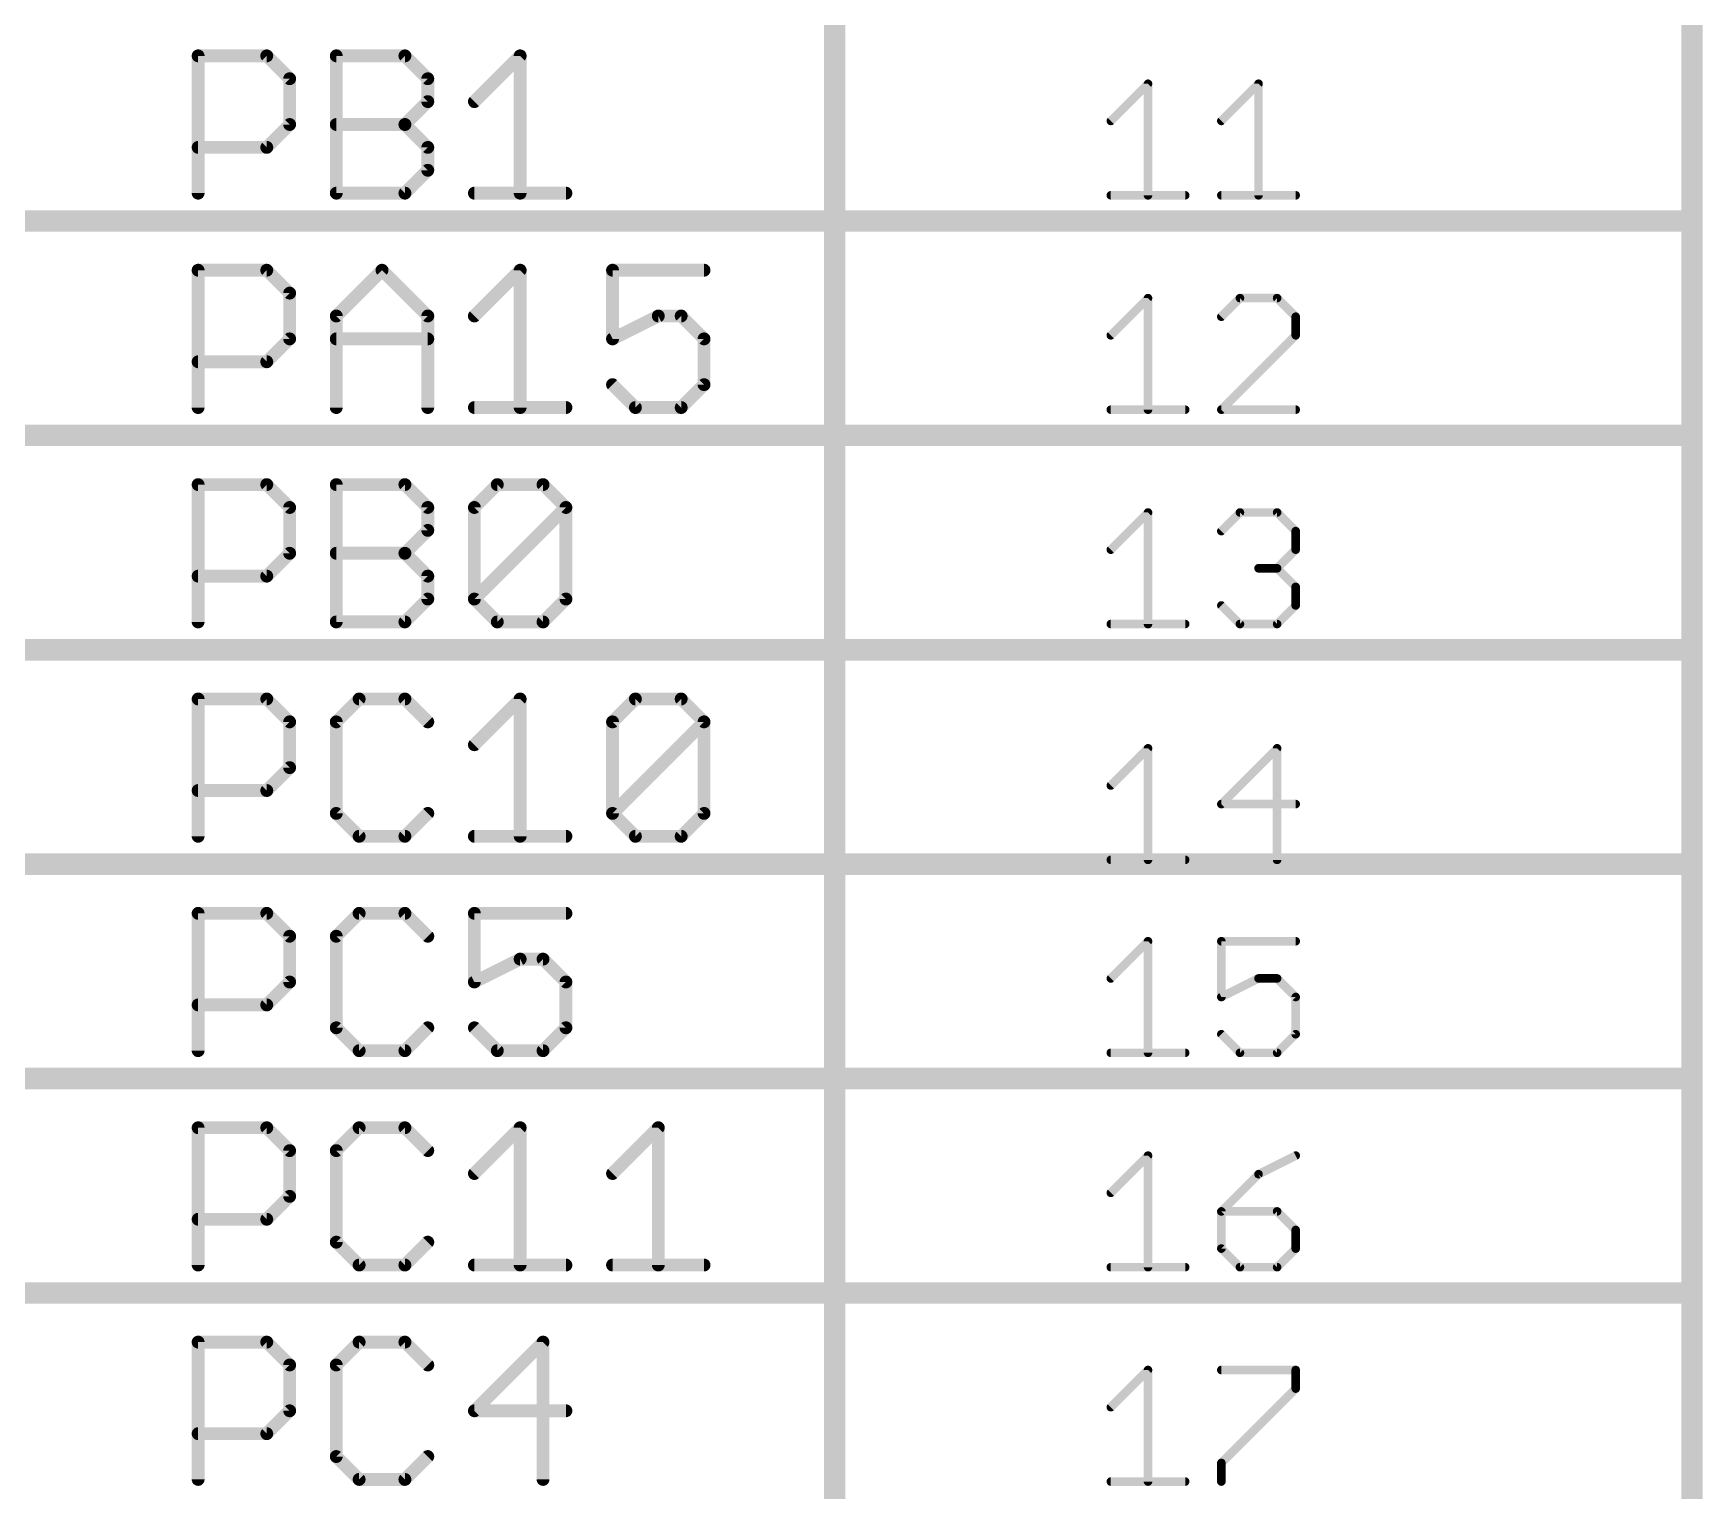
# Model space of a CAD drawing. Extents: x -173 to 61, y -47 to 113.
# Drawn here: x 41.3 to 61.09, y 11.63 to 28.89 of the extents above; entities that cross this region are included whole.
import ezdxf

# ---------------------------------------------------------------- set-up
doc = ezdxf.new("R2010")
doc.units = 0
doc.layers.add('94', color=14, linetype='CONTINUOUS')
doc.layers.add('95', color=251, linetype='CONTINUOUS')

msp = doc.modelspace()

# ---------------------------------------------------------------- linework, layer by layer
at = {"layer": '94', "const_width": 0.254}
for points in [[(50.8, -46.99), (50.8, 54.61)], [(60.96, 29.21), (60.96, 26.67)], [(40.64, 26.67), (60.96, 26.67)], [(60.96, 26.67), (60.96, 24.13)], [(40.64, 24.13), (60.96, 24.13)], [(60.96, 24.13), (60.96, 21.59)], [(40.64, 21.59), (60.96, 21.59)], [(60.96, 21.59), (60.96, 19.05)], [(40.64, 19.05), (60.96, 19.05)], [(60.96, 19.05), (60.96, 16.51)], [(40.64, 16.51), (60.96, 16.51)], [(60.96, 16.51), (60.96, 13.97)], [(40.64, 13.97), (60.96, 13.97)], [(60.96, 13.97), (60.96, 11.43)]]:
    msp.add_lwpolyline(points, dxfattribs=at)
at = {"layer": '94', "const_width": 0.127}
for points in [[(61.0235, 26.67, 1), (60.8965, 26.67)], [(60.8965, 26.67, 1), (61.0235, 26.67)], [(60.96, 26.6065, 1), (60.96, 26.7335)], [(61.0235, 24.13, 1), (60.8965, 24.13)], [(60.8965, 24.13, 1), (61.0235, 24.13)], [(60.96, 24.0665, 1), (60.96, 24.1935)], [(61.0235, 21.59, 1), (60.8965, 21.59)], [(60.8965, 21.59, 1), (61.0235, 21.59)], [(60.96, 21.5265, 1), (60.96, 21.6535)], [(61.0235, 19.05, 1), (60.8965, 19.05)], [(60.8965, 19.05, 1), (61.0235, 19.05)], [(60.96, 18.9865, 1), (60.96, 19.1135)], [(61.0235, 16.51, 1), (60.8965, 16.51)], [(60.96, 16.4465, 1), (60.96, 16.5735)], [(60.8965, 16.51, 1), (61.0235, 16.51)], [(61.0235, 13.97, 1), (60.8965, 13.97)], [(60.96, 13.9065, 1), (60.96, 14.0335)], [(60.8965, 13.97, 1), (61.0235, 13.97)]]:
    msp.add_lwpolyline(points, format="xyb", dxfattribs=at)
at = {"layer": '95'}
for points, const_width in [([(43.2562, 27.0002), (43.2562, 28.6272)], 0.1524), ([(43.2562, 28.6272), (44.0697, 28.6272)], 0.1524), ([(44.0697, 28.6272), (44.3409, 28.356)], 0.1524), ([(44.8934, 27.0002), (44.8934, 28.6272)], 0.1524), ([(44.8934, 28.6272), (45.7069, 28.6272)], 0.1524), ([(45.7069, 28.6272), (45.978, 28.356)], 0.1524), ([(46.5305, 28.0849), (47.0728, 28.6272)], 0.1524), ([(47.0728, 28.6272), (47.0728, 27.0002)], 0.1524), ([(44.3409, 28.356), (44.3409, 27.8137)], 0.1524), ([(45.978, 28.356), (45.978, 28.0849)], 0.1524), ([(54.0733, 27.8561), (54.514, 28.2967)], 0.1016), ([(54.514, 28.2967), (54.514, 26.9748)], 0.1016), ([(55.3831, 27.8561), (55.8237, 28.2967)], 0.1016), ([(55.8237, 28.2967), (55.8237, 26.9748)], 0.1016), ([(45.978, 28.0849), (45.7069, 27.8137)], 0.1524), ([(44.3409, 27.8137), (44.0697, 27.5425)], 0.1524), ([(44.8934, 27.8137), (45.7069, 27.8137)], 0.1524), ([(45.7069, 27.8137), (45.978, 27.5425)], 0.1524), ([(44.0697, 27.5425), (43.2562, 27.5425)], 0.1524), ([(45.978, 27.5425), (45.978, 27.2714)], 0.1524), ([(45.978, 27.2714), (45.7069, 27.0002)], 0.1524), ([(45.7069, 27.0002), (44.8934, 27.0002)], 0.1524), ([(46.5305, 27.0002), (47.6152, 27.0002)], 0.1524), ([(54.0733, 26.9748), (54.9546, 26.9748)], 0.1016), ([(55.3831, 26.9748), (56.2644, 26.9748)], 0.1016), ([(43.2562, 24.4602), (43.2562, 26.0872)], 0.1524), ([(43.2562, 26.0872), (44.0697, 26.0872)], 0.1524), ([(44.0697, 26.0872), (44.3409, 25.816)], 0.1524), ([(44.8934, 25.5449), (45.4357, 26.0872)], 0.1524), ([(45.4357, 26.0872), (45.978, 25.5449)], 0.1524), ([(46.5305, 25.5449), (47.0728, 26.0872)], 0.1524), ([(47.0728, 26.0872), (47.0728, 24.4602)], 0.1524), ([(49.2523, 26.0872), (48.1677, 26.0872)], 0.1524), ([(48.1677, 26.0872), (48.1677, 25.2737)], 0.1524), ([(44.3409, 25.816), (44.3409, 25.2737)], 0.1524), ([(54.0733, 25.3161), (54.514, 25.7567)], 0.1016), ([(54.514, 25.7567), (54.514, 24.4348)], 0.1016), ([(55.6034, 25.7567), (55.3831, 25.5364)], 0.1016), ([(56.044, 25.7567), (55.6034, 25.7567)], 0.1016), ([(56.2644, 25.5364), (56.044, 25.7567)], 0.1016), ([(44.8934, 24.4602), (44.8934, 25.5449)], 0.1524), ([(45.978, 25.5449), (45.978, 24.4602)], 0.1524), ([(48.1677, 25.2737), (48.71, 25.5449)], 0.1524), ([(48.71, 25.5449), (48.9812, 25.5449)], 0.1524), ([(48.9812, 25.5449), (49.2523, 25.2737)], 0.1524), ([(56.2644, 25.3161), (56.2644, 25.5364)], 0.1016), ([(44.3409, 25.2737), (44.0697, 25.0025)], 0.1524), ([(44.8934, 25.2737), (45.978, 25.2737)], 0.1524), ([(49.2523, 25.2737), (49.2523, 24.7314)], 0.1524), ([(55.3831, 24.4348), (56.2644, 25.3161)], 0.1016), ([(44.0697, 25.0025), (43.2562, 25.0025)], 0.1524), ([(48.4388, 24.4602), (48.1677, 24.7314)], 0.1524), ([(49.2523, 24.7314), (48.9812, 24.4602)], 0.1524), ([(46.5305, 24.4602), (47.6152, 24.4602)], 0.1524), ([(48.9812, 24.4602), (48.4388, 24.4602)], 0.1524), ([(54.0733, 24.4348), (54.9546, 24.4348)], 0.1016), ([(56.2644, 24.4348), (55.3831, 24.4348)], 0.1016), ([(43.2562, 21.9202), (43.2562, 23.5472)], 0.1524), ([(43.2562, 23.5472), (44.0697, 23.5472)], 0.1524), ([(44.0697, 23.5472), (44.3409, 23.276)], 0.1524), ([(44.8934, 21.9202), (44.8934, 23.5472)], 0.1524), ([(44.8934, 23.5472), (45.7069, 23.5472)], 0.1524), ([(45.7069, 23.5472), (45.978, 23.276)], 0.1524), ([(46.5305, 23.276), (46.8017, 23.5472)], 0.1524), ([(46.8017, 23.5472), (47.344, 23.5472)], 0.1524), ([(47.344, 23.5472), (47.6152, 23.276)], 0.1524), ([(44.3409, 23.276), (44.3409, 22.7337)], 0.1524), ([(45.978, 23.276), (45.978, 23.0049)], 0.1524), ([(46.5305, 22.1914), (46.5305, 23.276)], 0.1524), ([(46.5305, 22.1914), (47.6152, 23.276)], 0.1524), ([(47.6152, 23.276), (47.6152, 22.1914)], 0.1524), ([(54.0733, 22.7761), (54.514, 23.2167)], 0.1016), ([(54.514, 23.2167), (54.514, 21.8948)], 0.1016), ([(55.3831, 22.9964), (55.6034, 23.2167)], 0.1016), ([(55.6034, 23.2167), (56.044, 23.2167)], 0.1016), ([(56.044, 23.2167), (56.2644, 22.9964)], 0.1016), ([(45.978, 23.0049), (45.7069, 22.7337)], 0.1524), ([(56.2644, 22.9964), (56.2644, 22.7761)], 0.1016), ([(44.3409, 22.7337), (44.0697, 22.4625)], 0.1524), ([(44.8934, 22.7337), (45.7069, 22.7337)], 0.1524), ([(45.7069, 22.7337), (45.978, 22.4625)], 0.1524), ([(56.2644, 22.7761), (56.044, 22.5558)], 0.1016), ([(56.044, 22.5558), (55.8237, 22.5558)], 0.1016), ([(56.044, 22.5558), (56.2644, 22.3354)], 0.1016), ([(44.0697, 22.4625), (43.2562, 22.4625)], 0.1524), ([(45.978, 22.4625), (45.978, 22.1914)], 0.1524), ([(56.2644, 22.3354), (56.2644, 22.1151)], 0.1016), ([(45.978, 22.1914), (45.7069, 21.9202)], 0.1524), ([(46.8017, 21.9202), (46.5305, 22.1914)], 0.1524), ([(47.6152, 22.1914), (47.344, 21.9202)], 0.1524), ([(55.6034, 21.8948), (55.3831, 22.1151)], 0.1016), ([(56.2644, 22.1151), (56.044, 21.8948)], 0.1016), ([(45.7069, 21.9202), (44.8934, 21.9202)], 0.1524), ([(47.344, 21.9202), (46.8017, 21.9202)], 0.1524), ([(54.0733, 21.8948), (54.9546, 21.8948)], 0.1016), ([(56.044, 21.8948), (55.6034, 21.8948)], 0.1016), ([(43.2562, 19.3802), (43.2562, 21.0072)], 0.1524), ([(43.2562, 21.0072), (44.0697, 21.0072)], 0.1524), ([(44.0697, 21.0072), (44.3409, 20.736)], 0.1524), ([(45.1645, 21.0072), (44.8934, 20.736)], 0.1524), ([(45.7069, 21.0072), (45.1645, 21.0072)], 0.1524), ([(45.978, 20.736), (45.7069, 21.0072)], 0.1524), ([(46.5305, 20.4649), (47.0728, 21.0072)], 0.1524), ([(47.0728, 21.0072), (47.0728, 19.3802)], 0.1524), ([(48.1677, 20.736), (48.4388, 21.0072)], 0.1524), ([(48.4388, 21.0072), (48.9812, 21.0072)], 0.1524), ([(48.9812, 21.0072), (49.2523, 20.736)], 0.1524), ([(44.3409, 20.736), (44.3409, 20.1937)], 0.1524), ([(44.8934, 20.736), (44.8934, 19.6514)], 0.1524), ([(48.1677, 19.6514), (48.1677, 20.736)], 0.1524), ([(48.1677, 19.6514), (49.2523, 20.736)], 0.1524), ([(49.2523, 20.736), (49.2523, 19.6514)], 0.1524), ([(54.0733, 19.9821), (54.514, 20.4227)], 0.1016), ([(54.514, 20.4227), (54.514, 19.1008)], 0.1016), ([(56.044, 20.4227), (55.3831, 19.7618)], 0.1016), ([(56.044, 19.1008), (56.044, 20.4227)], 0.1016), ([(44.3409, 20.1937), (44.0697, 19.9225)], 0.1524), ([(44.0697, 19.9225), (43.2562, 19.9225)], 0.1524), ([(55.3831, 19.7618), (56.2644, 19.7618)], 0.1016), ([(44.8934, 19.6514), (45.1645, 19.3802)], 0.1524), ([(45.7069, 19.3802), (45.978, 19.6514)], 0.1524), ([(48.4388, 19.3802), (48.1677, 19.6514)], 0.1524), ([(49.2523, 19.6514), (48.9812, 19.3802)], 0.1524), ([(45.1645, 19.3802), (45.7069, 19.3802)], 0.1524), ([(46.5305, 19.3802), (47.6152, 19.3802)], 0.1524), ([(48.9812, 19.3802), (48.4388, 19.3802)], 0.1524), ([(54.0733, 19.1008), (54.9546, 19.1008)], 0.1016), ([(43.2562, 16.8402), (43.2562, 18.4672)], 0.1524), ([(43.2562, 18.4672), (44.0697, 18.4672)], 0.1524), ([(44.0697, 18.4672), (44.3409, 18.196)], 0.1524), ([(45.1645, 18.4672), (44.8934, 18.196)], 0.1524), ([(45.7069, 18.4672), (45.1645, 18.4672)], 0.1524), ([(45.978, 18.196), (45.7069, 18.4672)], 0.1524), ([(47.6152, 18.4672), (46.5305, 18.4672)], 0.1524), ([(46.5305, 18.4672), (46.5305, 17.6537)], 0.1524), ([(44.3409, 18.196), (44.3409, 17.6537)], 0.1524), ([(44.8934, 18.196), (44.8934, 17.1114)], 0.1524), ([(54.0733, 17.6961), (54.514, 18.1367)], 0.1016), ([(54.514, 18.1367), (54.514, 16.8148)], 0.1016), ([(56.2644, 18.1367), (55.3831, 18.1367)], 0.1016), ([(55.3831, 18.1367), (55.3831, 17.4758)], 0.1016), ([(46.5305, 17.6537), (47.0728, 17.9249)], 0.1524), ([(47.0728, 17.9249), (47.344, 17.9249)], 0.1524), ([(47.344, 17.9249), (47.6152, 17.6537)], 0.1524), ([(44.3409, 17.6537), (44.0697, 17.3825)], 0.1524), ([(47.6152, 17.6537), (47.6152, 17.1114)], 0.1524), ([(55.3831, 17.4758), (55.8237, 17.6961)], 0.1016), ([(55.8237, 17.6961), (56.044, 17.6961)], 0.1016), ([(56.044, 17.6961), (56.2644, 17.4758)], 0.1016), ([(44.0697, 17.3825), (43.2562, 17.3825)], 0.1524), ([(56.2644, 17.4758), (56.2644, 17.0351)], 0.1016), ([(44.8934, 17.1114), (45.1645, 16.8402)], 0.1524), ([(45.7069, 16.8402), (45.978, 17.1114)], 0.1524), ([(46.8017, 16.8402), (46.5305, 17.1114)], 0.1524), ([(47.6152, 17.1114), (47.344, 16.8402)], 0.1524), ([(55.6034, 16.8148), (55.3831, 17.0351)], 0.1016), ([(56.2644, 17.0351), (56.044, 16.8148)], 0.1016), ([(45.1645, 16.8402), (45.7069, 16.8402)], 0.1524), ([(47.344, 16.8402), (46.8017, 16.8402)], 0.1524), ([(54.0733, 16.8148), (54.9546, 16.8148)], 0.1016), ([(56.044, 16.8148), (55.6034, 16.8148)], 0.1016), ([(43.2562, 14.3002), (43.2562, 15.9272)], 0.1524), ([(43.2562, 15.9272), (44.0697, 15.9272)], 0.1524), ([(44.0697, 15.9272), (44.3409, 15.656)], 0.1524), ([(45.1645, 15.9272), (44.8934, 15.656)], 0.1524), ([(45.7069, 15.9272), (45.1645, 15.9272)], 0.1524), ([(45.978, 15.656), (45.7069, 15.9272)], 0.1524), ([(46.5305, 15.3849), (47.0728, 15.9272)], 0.1524), ([(47.0728, 15.9272), (47.0728, 14.3002)], 0.1524), ([(48.1677, 15.3849), (48.71, 15.9272)], 0.1524), ([(48.71, 15.9272), (48.71, 14.3002)], 0.1524), ([(44.3409, 15.656), (44.3409, 15.1137)], 0.1524), ([(44.8934, 15.656), (44.8934, 14.5714)], 0.1524), ([(54.0733, 15.1561), (54.514, 15.5967)], 0.1016), ([(54.514, 15.5967), (54.514, 14.2748)], 0.1016), ([(56.2644, 15.5967), (55.8237, 15.3764)], 0.1016), ([(55.8237, 15.3764), (55.3831, 14.9358)], 0.1016), ([(44.3409, 15.1137), (44.0697, 14.8425)], 0.1524), ([(44.0697, 14.8425), (43.2562, 14.8425)], 0.1524), ([(55.3831, 14.9358), (55.3831, 14.4951)], 0.1016), ([(56.044, 14.9358), (55.3831, 14.9358)], 0.1016), ([(56.2644, 14.7154), (56.044, 14.9358)], 0.1016), ([(44.8934, 14.5714), (45.1645, 14.3002)], 0.1524), ([(45.7069, 14.3002), (45.978, 14.5714)], 0.1524), ([(56.2644, 14.4951), (56.2644, 14.7154)], 0.1016), ([(55.3831, 14.4951), (55.6034, 14.2748)], 0.1016), ([(56.044, 14.2748), (56.2644, 14.4951)], 0.1016), ([(45.1645, 14.3002), (45.7069, 14.3002)], 0.1524), ([(46.5305, 14.3002), (47.6152, 14.3002)], 0.1524), ([(48.1677, 14.3002), (49.2523, 14.3002)], 0.1524), ([(54.0733, 14.2748), (54.9546, 14.2748)], 0.1016), ([(55.6034, 14.2748), (56.044, 14.2748)], 0.1016), ([(43.2562, 11.7602), (43.2562, 13.3872)], 0.1524), ([(43.2562, 13.3872), (44.0697, 13.3872)], 0.1524), ([(44.0697, 13.3872), (44.3409, 13.116)], 0.1524), ([(45.1645, 13.3872), (44.8934, 13.116)], 0.1524), ([(45.7069, 13.3872), (45.1645, 13.3872)], 0.1524), ([(45.978, 13.116), (45.7069, 13.3872)], 0.1524), ([(47.344, 13.3872), (46.5305, 12.5737)], 0.1524), ([(47.344, 11.7602), (47.344, 13.3872)], 0.1524), ([(44.3409, 13.116), (44.3409, 12.5737)], 0.1524), ([(44.8934, 13.116), (44.8934, 12.0314)], 0.1524), ([(54.0733, 12.6161), (54.514, 13.0567)], 0.1016), ([(54.514, 13.0567), (54.514, 11.7348)], 0.1016), ([(55.3831, 13.0567), (56.2644, 13.0567)], 0.1016), ([(56.2644, 13.0567), (56.2644, 12.8364)], 0.1016), ([(56.2644, 12.8364), (55.3831, 11.9551)], 0.1016), ([(44.3409, 12.5737), (44.0697, 12.3025)], 0.1524), ([(46.5305, 12.5737), (47.6152, 12.5737)], 0.1524), ([(44.0697, 12.3025), (43.2562, 12.3025)], 0.1524), ([(44.8934, 12.0314), (45.1645, 11.7602)], 0.1524), ([(45.7069, 11.7602), (45.978, 12.0314)], 0.1524), ([(55.3831, 11.9551), (55.3831, 11.7348)], 0.1016), ([(45.1645, 11.7602), (45.7069, 11.7602)], 0.1524), ([(54.0733, 11.7348), (54.9546, 11.7348)], 0.1016)]:
    msp.add_lwpolyline(points, dxfattribs=dict(at, const_width=const_width))
for points, const_width in [([(43.2943, 28.6272, 1), (43.2181, 28.6272)], 0.0762), ([(43.2562, 28.6653, 1), (43.2562, 28.5891)], 0.0762), ([(44.0966, 28.6541, 1), (44.0428, 28.6002)], 0.0762), ([(44.0697, 28.5891, 1), (44.0697, 28.6653)], 0.0762), ([(44.9315, 28.6272, 1), (44.8553, 28.6272)], 0.0762), ([(44.8934, 28.6653, 1), (44.8934, 28.5891)], 0.0762), ([(45.7338, 28.6541, 1), (45.6799, 28.6002)], 0.0762), ([(45.7069, 28.5891, 1), (45.7069, 28.6653)], 0.0762), ([(47.1109, 28.6272, 1), (47.0347, 28.6272)], 0.0762), ([(47.0998, 28.6002, 1), (47.0459, 28.6541)], 0.0762), ([(44.379, 28.356, 1), (44.3028, 28.356)], 0.0762), ([(44.3139, 28.3291, 1), (44.3678, 28.383)], 0.0762), ([(46.0161, 28.356, 1), (45.9399, 28.356)], 0.0762), ([(45.9511, 28.3291, 1), (46.005, 28.383)], 0.0762), ([(54.5394, 28.2967, 1), (54.4886, 28.2967)], 0.0508), ([(54.5319, 28.2788, 1), (54.496, 28.3147)], 0.0508), ([(55.8491, 28.2967, 1), (55.7983, 28.2967)], 0.0508), ([(55.8417, 28.2788, 1), (55.8058, 28.3147)], 0.0508), ([(45.9399, 28.0849, 1), (46.0161, 28.0849)], 0.0762), ([(46.005, 28.0579, 1), (45.9511, 28.1118)], 0.0762), ([(46.5036, 28.1118, 1), (46.5575, 28.0579)], 0.0762), ([(54.0554, 27.874, 1), (54.0913, 27.8381)], 0.0508), ([(55.3651, 27.874, 1), (55.401, 27.8381)], 0.0508), ([(44.3028, 27.8137, 1), (44.379, 27.8137)], 0.0762), ([(44.3678, 27.7868, 1), (44.3139, 27.8406)], 0.0762), ([(44.8934, 27.8518, 1), (44.8934, 27.7756)], 0.0762), ([(45.7338, 27.8406, 1), (45.6799, 27.7868)], 0.0762), ([(45.6799, 27.8406, 1), (45.7338, 27.7868)], 0.0762), ([(45.7069, 27.7756, 1), (45.7069, 27.8518)], 0.0762), ([(43.2562, 27.5806, 1), (43.2562, 27.5044)], 0.0762), ([(44.0428, 27.5695, 1), (44.0966, 27.5156)], 0.0762), ([(44.0697, 27.5044, 1), (44.0697, 27.5806)], 0.0762), ([(46.0161, 27.5425, 1), (45.9399, 27.5425)], 0.0762), ([(45.9511, 27.5156, 1), (46.005, 27.5695)], 0.0762), ([(45.9399, 27.2714, 1), (46.0161, 27.2714)], 0.0762), ([(46.005, 27.2444, 1), (45.9511, 27.2983)], 0.0762), ([(43.2181, 27.0002, 1), (43.2943, 27.0002)], 0.0762), ([(44.8934, 27.0383, 1), (44.8934, 26.9621)], 0.0762), ([(44.8553, 27.0002, 1), (44.9315, 27.0002)], 0.0762), ([(45.6799, 27.0271, 1), (45.7338, 26.9733)], 0.0762), ([(45.7069, 26.9621, 1), (45.7069, 27.0383)], 0.0762), ([(46.5305, 27.0383, 1), (46.5305, 26.9621)], 0.0762), ([(47.0347, 27.0002, 1), (47.1109, 27.0002)], 0.0762), ([(47.6152, 26.9621, 1), (47.6152, 27.0383)], 0.0762), ([(54.0733, 27.0002, 1), (54.0733, 26.9494)], 0.0508), ([(54.4886, 26.9748, 1), (54.5394, 26.9748)], 0.0508), ([(54.9546, 26.9494, 1), (54.9546, 27.0002)], 0.0508), ([(55.3831, 27.0002, 1), (55.3831, 26.9494)], 0.0508), ([(55.7983, 26.9748, 1), (55.8491, 26.9748)], 0.0508), ([(56.2644, 26.9494, 1), (56.2644, 27.0002)], 0.0508), ([(43.2943, 26.0872, 1), (43.2181, 26.0872)], 0.0762), ([(43.2562, 26.1253, 1), (43.2562, 26.0491)], 0.0762), ([(44.0966, 26.1141, 1), (44.0428, 26.0602)], 0.0762), ([(44.0697, 26.0491, 1), (44.0697, 26.1253)], 0.0762), ([(45.4626, 26.1141, 1), (45.4087, 26.0602)], 0.0762), ([(45.4626, 26.0602, 1), (45.4087, 26.1141)], 0.0762), ([(47.1109, 26.0872, 1), (47.0347, 26.0872)], 0.0762), ([(47.0998, 26.0602, 1), (47.0459, 26.1141)], 0.0762), ([(48.1677, 26.1253, 1), (48.1677, 26.0491)], 0.0762), ([(48.2058, 26.0872, 1), (48.1296, 26.0872)], 0.0762), ([(49.2523, 26.0491, 1), (49.2523, 26.1253)], 0.0762), ([(44.379, 25.816, 1), (44.3028, 25.816)], 0.0762), ([(44.3139, 25.7891, 1), (44.3678, 25.843)], 0.0762), ([(54.5394, 25.7567, 1), (54.4886, 25.7567)], 0.0508), ([(54.5319, 25.7388, 1), (54.496, 25.7747)], 0.0508), ([(55.6034, 25.7821, 1), (55.6034, 25.7313)], 0.0508), ([(55.6214, 25.7388, 1), (55.5854, 25.7747)], 0.0508), ([(56.062, 25.7747, 1), (56.0261, 25.7388)], 0.0508), ([(56.044, 25.7313, 1), (56.044, 25.7821)], 0.0508), ([(44.8664, 25.5718, 1), (44.9203, 25.5179)], 0.0762), ([(44.9315, 25.5449, 1), (44.8553, 25.5449)], 0.0762), ([(46.0161, 25.5449, 1), (45.9399, 25.5449)], 0.0762), ([(45.9511, 25.5179, 1), (46.005, 25.5718)], 0.0762), ([(46.5036, 25.5718, 1), (46.5575, 25.5179)], 0.0762), ([(48.71, 25.583, 1), (48.71, 25.5068)], 0.0762), ([(48.727, 25.5108, 1), (48.693, 25.5789)], 0.0762), ([(49.0081, 25.5718, 1), (48.9542, 25.5179)], 0.0762), ([(48.9812, 25.5068, 1), (48.9812, 25.583)], 0.0762), ([(55.3651, 25.5544, 1), (55.401, 25.5184)], 0.0508), ([(56.2898, 25.5364, 1), (56.239, 25.5364)], 0.0508), ([(56.2464, 25.5184, 1), (56.2823, 25.5544)], 0.0508), ([(44.3678, 25.2468, 1), (44.3139, 25.3006)], 0.0762), ([(44.8934, 25.3118, 1), (44.8934, 25.2356)], 0.0762), ([(45.978, 25.2356, 1), (45.978, 25.3118)], 0.0762), ([(48.1506, 25.3078, 1), (48.1847, 25.2396)], 0.0762), ([(49.2904, 25.2737, 1), (49.2142, 25.2737)], 0.0762), ([(49.2254, 25.2468, 1), (49.2793, 25.3006)], 0.0762), ([(54.0554, 25.334, 1), (54.0913, 25.2981)], 0.0508), ([(56.239, 25.3161, 1), (56.2898, 25.3161)], 0.0508), ([(56.2823, 25.2981, 1), (56.2464, 25.334)], 0.0508), ([(44.3028, 25.2737, 1), (44.379, 25.2737)], 0.0762), ([(48.1296, 25.2737, 1), (48.2058, 25.2737)], 0.0762), ([(43.2562, 25.0406, 1), (43.2562, 24.9644)], 0.0762), ([(44.0428, 25.0295, 1), (44.0966, 24.9756)], 0.0762), ([(44.0697, 24.9644, 1), (44.0697, 25.0406)], 0.0762), ([(48.1946, 24.7583, 1), (48.1407, 24.7044)], 0.0762), ([(49.2142, 24.7314, 1), (49.2904, 24.7314)], 0.0762), ([(49.2793, 24.7044, 1), (49.2254, 24.7583)], 0.0762), ([(46.5305, 24.4983, 1), (46.5305, 24.4221)], 0.0762), ([(47.6152, 24.4221, 1), (47.6152, 24.4983)], 0.0762), ([(48.4388, 24.4983, 1), (48.4388, 24.4221)], 0.0762), ([(48.9812, 24.4221, 1), (48.9812, 24.4983)], 0.0762), ([(43.2181, 24.4602, 1), (43.2943, 24.4602)], 0.0762), ([(44.8553, 24.4602, 1), (44.9315, 24.4602)], 0.0762), ([(45.9399, 24.4602, 1), (46.0161, 24.4602)], 0.0762), ([(47.0347, 24.4602, 1), (47.1109, 24.4602)], 0.0762), ([(48.4119, 24.4333, 1), (48.4658, 24.4871)], 0.0762), ([(48.9542, 24.4871, 1), (49.0081, 24.4333)], 0.0762), ([(54.0733, 24.4602, 1), (54.0733, 24.4094)], 0.0508), ([(54.4886, 24.4348, 1), (54.5394, 24.4348)], 0.0508), ([(54.9546, 24.4094, 1), (54.9546, 24.4602)], 0.0508), ([(55.3651, 24.4528, 1), (55.401, 24.4168)], 0.0508), ([(55.3831, 24.4602, 1), (55.3831, 24.4094)], 0.0508), ([(56.2644, 24.4094, 1), (56.2644, 24.4602)], 0.0508), ([(43.2943, 23.5472, 1), (43.2181, 23.5472)], 0.0762), ([(43.2562, 23.5853, 1), (43.2562, 23.5091)], 0.0762), ([(44.0966, 23.5741, 1), (44.0428, 23.5202)], 0.0762), ([(44.0697, 23.5091, 1), (44.0697, 23.5853)], 0.0762), ([(44.9315, 23.5472, 1), (44.8553, 23.5472)], 0.0762), ([(44.8934, 23.5853, 1), (44.8934, 23.5091)], 0.0762), ([(45.7338, 23.5741, 1), (45.6799, 23.5202)], 0.0762), ([(45.7069, 23.5091, 1), (45.7069, 23.5853)], 0.0762), ([(46.8017, 23.5853, 1), (46.8017, 23.5091)], 0.0762), ([(46.8286, 23.5202, 1), (46.7747, 23.5741)], 0.0762), ([(47.3709, 23.5741, 1), (47.3171, 23.5202)], 0.0762), ([(47.344, 23.5091, 1), (47.344, 23.5853)], 0.0762), ([(44.379, 23.276, 1), (44.3028, 23.276)], 0.0762), ([(46.0161, 23.276, 1), (45.9399, 23.276)], 0.0762), ([(46.5686, 23.276, 1), (46.4924, 23.276)], 0.0762), ([(47.6533, 23.276, 1), (47.5771, 23.276)], 0.0762), ([(47.6421, 23.2491, 1), (47.5882, 23.303)], 0.0762), ([(44.3139, 23.2491, 1), (44.3678, 23.303)], 0.0762), ([(45.9511, 23.2491, 1), (46.005, 23.303)], 0.0762), ([(46.5036, 23.303, 1), (46.5575, 23.2491)], 0.0762), ([(47.5882, 23.2491, 1), (47.6421, 23.303)], 0.0762), ([(54.5394, 23.2167, 1), (54.4886, 23.2167)], 0.0508), ([(54.5319, 23.1988, 1), (54.496, 23.2347)], 0.0508), ([(55.6034, 23.2421, 1), (55.6034, 23.1913)], 0.0508), ([(55.6214, 23.1988, 1), (55.5854, 23.2347)], 0.0508), ([(56.062, 23.2347, 1), (56.0261, 23.1988)], 0.0508), ([(56.044, 23.1913, 1), (56.044, 23.2421)], 0.0508), ([(45.9399, 23.0049, 1), (46.0161, 23.0049)], 0.0762), ([(46.005, 22.9779, 1), (45.9511, 23.0318)], 0.0762), ([(55.3651, 23.0144, 1), (55.401, 22.9784)], 0.0508), ([(56.2898, 22.9964, 1), (56.239, 22.9964)], 0.0508), ([(56.2464, 22.9784, 1), (56.2823, 23.0144)], 0.0508), ([(44.3028, 22.7337, 1), (44.379, 22.7337)], 0.0762), ([(44.3678, 22.7068, 1), (44.3139, 22.7606)], 0.0762), ([(44.8934, 22.7718, 1), (44.8934, 22.6956)], 0.0762), ([(45.7338, 22.7606, 1), (45.6799, 22.7068)], 0.0762), ([(45.6799, 22.7606, 1), (45.7338, 22.7068)], 0.0762), ([(45.7069, 22.6956, 1), (45.7069, 22.7718)], 0.0762), ([(54.0554, 22.794, 1), (54.0913, 22.7581)], 0.0508), ([(56.239, 22.7761, 1), (56.2898, 22.7761)], 0.0508), ([(56.2823, 22.7581, 1), (56.2464, 22.794)], 0.0508), ([(55.8237, 22.5812, 1), (55.8237, 22.5304)], 0.0508), ([(56.062, 22.5737, 1), (56.0261, 22.5378)], 0.0508), ([(56.0261, 22.5737, 1), (56.062, 22.5378)], 0.0508), ([(56.044, 22.5304, 1), (56.044, 22.5812)], 0.0508), ([(43.2562, 22.5006, 1), (43.2562, 22.4244)], 0.0762), ([(44.0428, 22.4895, 1), (44.0966, 22.4356)], 0.0762), ([(44.0697, 22.4244, 1), (44.0697, 22.5006)], 0.0762), ([(46.0161, 22.4625, 1), (45.9399, 22.4625)], 0.0762), ([(45.9511, 22.4356, 1), (46.005, 22.4895)], 0.0762), ([(56.2898, 22.3354, 1), (56.239, 22.3354)], 0.0508), ([(56.2464, 22.3175, 1), (56.2823, 22.3534)], 0.0508), ([(45.9399, 22.1914, 1), (46.0161, 22.1914)], 0.0762), ([(46.005, 22.1644, 1), (45.9511, 22.2183)], 0.0762), ([(46.5575, 22.2183, 1), (46.5036, 22.1644)], 0.0762), ([(46.5036, 22.2183, 1), (46.5575, 22.1644)], 0.0762), ([(46.4924, 22.1914, 1), (46.5686, 22.1914)], 0.0762), ([(47.5771, 22.1914, 1), (47.6533, 22.1914)], 0.0762), ([(47.6421, 22.1644, 1), (47.5882, 22.2183)], 0.0762), ([(55.401, 22.1331, 1), (55.3651, 22.0972)], 0.0508), ([(56.2823, 22.0972, 1), (56.2464, 22.1331)], 0.0508), ([(44.8934, 21.9583, 1), (44.8934, 21.8821)], 0.0762), ([(45.6799, 21.9471, 1), (45.7338, 21.8933)], 0.0762), ([(45.7069, 21.8821, 1), (45.7069, 21.9583)], 0.0762), ([(46.8017, 21.9583, 1), (46.8017, 21.8821)], 0.0762), ([(46.7747, 21.8933, 1), (46.8286, 21.9471)], 0.0762), ([(47.3171, 21.9471, 1), (47.3709, 21.8933)], 0.0762), ([(47.344, 21.8821, 1), (47.344, 21.9583)], 0.0762), ([(56.239, 22.1151, 1), (56.2898, 22.1151)], 0.0508), ([(43.2181, 21.9202, 1), (43.2943, 21.9202)], 0.0762), ([(44.8553, 21.9202, 1), (44.9315, 21.9202)], 0.0762), ([(54.0733, 21.9202, 1), (54.0733, 21.8694)], 0.0508), ([(54.4886, 21.8948, 1), (54.5394, 21.8948)], 0.0508), ([(54.9546, 21.8694, 1), (54.9546, 21.9202)], 0.0508), ([(55.6034, 21.9202, 1), (55.6034, 21.8694)], 0.0508), ([(55.5854, 21.8768, 1), (55.6214, 21.9128)], 0.0508), ([(56.0261, 21.9128, 1), (56.062, 21.8768)], 0.0508), ([(56.044, 21.8694, 1), (56.044, 21.9202)], 0.0508), ([(43.2943, 21.0072, 1), (43.2181, 21.0072)], 0.0762), ([(43.2562, 21.0453, 1), (43.2562, 20.9691)], 0.0762), ([(44.0966, 21.0341, 1), (44.0428, 20.9802)], 0.0762), ([(44.0697, 20.9691, 1), (44.0697, 21.0453)], 0.0762), ([(45.1645, 21.0453, 1), (45.1645, 20.9691)], 0.0762), ([(45.1915, 20.9802, 1), (45.1376, 21.0341)], 0.0762), ([(45.7338, 21.0341, 1), (45.6799, 20.9802)], 0.0762), ([(45.7069, 20.9691, 1), (45.7069, 21.0453)], 0.0762), ([(47.1109, 21.0072, 1), (47.0347, 21.0072)], 0.0762), ([(47.0998, 20.9802, 1), (47.0459, 21.0341)], 0.0762), ([(48.4388, 21.0453, 1), (48.4388, 20.9691)], 0.0762), ([(48.4658, 20.9802, 1), (48.4119, 21.0341)], 0.0762), ([(49.0081, 21.0341, 1), (48.9542, 20.9802)], 0.0762), ([(48.9812, 20.9691, 1), (48.9812, 21.0453)], 0.0762), ([(44.379, 20.736, 1), (44.3028, 20.736)], 0.0762), ([(44.3139, 20.7091, 1), (44.3678, 20.763)], 0.0762), ([(44.8664, 20.763, 1), (44.9203, 20.7091)], 0.0762), ([(44.9315, 20.736, 1), (44.8553, 20.736)], 0.0762), ([(45.9511, 20.7091, 1), (46.005, 20.763)], 0.0762), ([(48.1407, 20.763, 1), (48.1946, 20.7091)], 0.0762), ([(48.2058, 20.736, 1), (48.1296, 20.736)], 0.0762), ([(49.2904, 20.736, 1), (49.2142, 20.736)], 0.0762), ([(49.2793, 20.7091, 1), (49.2254, 20.763)], 0.0762), ([(49.2254, 20.7091, 1), (49.2793, 20.763)], 0.0762), ([(46.5036, 20.4918, 1), (46.5575, 20.4379)], 0.0762), ([(54.5394, 20.4227, 1), (54.4886, 20.4227)], 0.0508), ([(54.5319, 20.4048, 1), (54.496, 20.4407)], 0.0508), ([(56.0694, 20.4227, 1), (56.0186, 20.4227)], 0.0508), ([(56.062, 20.4048, 1), (56.0261, 20.4407)], 0.0508), ([(44.3028, 20.1937, 1), (44.379, 20.1937)], 0.0762), ([(44.3678, 20.1668, 1), (44.3139, 20.2206)], 0.0762), ([(43.2562, 19.9606, 1), (43.2562, 19.8844)], 0.0762), ([(44.0428, 19.9495, 1), (44.0966, 19.8956)], 0.0762), ([(44.0697, 19.8844, 1), (44.0697, 19.9606)], 0.0762), ([(54.0554, 20, 1), (54.0913, 19.9641)], 0.0508), ([(55.3831, 19.7872, 1), (55.3831, 19.7364)], 0.0508), ([(55.3651, 19.7797, 1), (55.401, 19.7438)], 0.0508), ([(56.2644, 19.7364, 1), (56.2644, 19.7872)], 0.0508), ([(44.9203, 19.6783, 1), (44.8664, 19.6244)], 0.0762), ([(44.8553, 19.6514, 1), (44.9315, 19.6514)], 0.0762), ([(46.005, 19.6244, 1), (45.9511, 19.6783)], 0.0762), ([(48.1946, 19.6783, 1), (48.1407, 19.6244)], 0.0762), ([(48.1407, 19.6783, 1), (48.1946, 19.6244)], 0.0762), ([(48.1296, 19.6514, 1), (48.2058, 19.6514)], 0.0762), ([(49.2142, 19.6514, 1), (49.2904, 19.6514)], 0.0762), ([(49.2793, 19.6244, 1), (49.2254, 19.6783)], 0.0762), ([(43.2181, 19.3802, 1), (43.2943, 19.3802)], 0.0762), ([(45.1645, 19.4183, 1), (45.1645, 19.3421)], 0.0762), ([(45.1376, 19.3533, 1), (45.1915, 19.4071)], 0.0762), ([(45.6799, 19.4071, 1), (45.7338, 19.3533)], 0.0762), ([(45.7069, 19.3421, 1), (45.7069, 19.4183)], 0.0762), ([(46.5305, 19.4183, 1), (46.5305, 19.3421)], 0.0762), ([(47.0347, 19.3802, 1), (47.1109, 19.3802)], 0.0762), ([(47.6152, 19.3421, 1), (47.6152, 19.4183)], 0.0762), ([(48.4388, 19.4183, 1), (48.4388, 19.3421)], 0.0762), ([(48.4119, 19.3533, 1), (48.4658, 19.4071)], 0.0762), ([(48.9542, 19.4071, 1), (49.0081, 19.3533)], 0.0762), ([(48.9812, 19.3421, 1), (48.9812, 19.4183)], 0.0762), ([(54.0733, 19.1262, 1), (54.0733, 19.0754)], 0.0508), ([(54.4886, 19.1008, 1), (54.5394, 19.1008)], 0.0508), ([(54.9546, 19.0754, 1), (54.9546, 19.1262)], 0.0508), ([(56.0186, 19.1008, 1), (56.0694, 19.1008)], 0.0508), ([(43.2943, 18.4672, 1), (43.2181, 18.4672)], 0.0762), ([(43.2562, 18.5053, 1), (43.2562, 18.4291)], 0.0762), ([(44.0966, 18.4941, 1), (44.0428, 18.4402)], 0.0762), ([(44.0697, 18.4291, 1), (44.0697, 18.5053)], 0.0762), ([(45.1645, 18.5053, 1), (45.1645, 18.4291)], 0.0762), ([(45.1915, 18.4402, 1), (45.1376, 18.4941)], 0.0762), ([(45.7338, 18.4941, 1), (45.6799, 18.4402)], 0.0762), ([(45.7069, 18.4291, 1), (45.7069, 18.5053)], 0.0762), ([(46.5305, 18.5053, 1), (46.5305, 18.4291)], 0.0762), ([(46.5686, 18.4672, 1), (46.4924, 18.4672)], 0.0762), ([(47.6152, 18.4291, 1), (47.6152, 18.5053)], 0.0762), ([(44.379, 18.196, 1), (44.3028, 18.196)], 0.0762), ([(44.3139, 18.1691, 1), (44.3678, 18.223)], 0.0762), ([(44.8664, 18.223, 1), (44.9203, 18.1691)], 0.0762), ([(44.9315, 18.196, 1), (44.8553, 18.196)], 0.0762), ([(45.9511, 18.1691, 1), (46.005, 18.223)], 0.0762), ([(54.5394, 18.1367, 1), (54.4886, 18.1367)], 0.0508), ([(54.5319, 18.1188, 1), (54.496, 18.1547)], 0.0508), ([(55.3831, 18.1621, 1), (55.3831, 18.1113)], 0.0508), ([(55.4085, 18.1367, 1), (55.3577, 18.1367)], 0.0508), ([(56.2644, 18.1113, 1), (56.2644, 18.1621)], 0.0508), ([(47.0728, 17.963, 1), (47.0728, 17.8868)], 0.0762), ([(47.0899, 17.8908, 1), (47.0558, 17.9589)], 0.0762), ([(47.3709, 17.9518, 1), (47.3171, 17.8979)], 0.0762), ([(47.344, 17.8868, 1), (47.344, 17.963)], 0.0762), ([(44.3028, 17.6537, 1), (44.379, 17.6537)], 0.0762), ([(44.3678, 17.6268, 1), (44.3139, 17.6806)], 0.0762), ([(46.5135, 17.6878, 1), (46.5476, 17.6196)], 0.0762), ([(46.4924, 17.6537, 1), (46.5686, 17.6537)], 0.0762), ([(47.6533, 17.6537, 1), (47.5771, 17.6537)], 0.0762), ([(47.5882, 17.6268, 1), (47.6421, 17.6806)], 0.0762), ([(54.0554, 17.714, 1), (54.0913, 17.6781)], 0.0508), ([(55.8237, 17.7215, 1), (55.8237, 17.6707)], 0.0508), ([(55.8351, 17.6734, 1), (55.8124, 17.7188)], 0.0508), ([(56.062, 17.714, 1), (56.0261, 17.6781)], 0.0508), ([(56.044, 17.6707, 1), (56.044, 17.7215)], 0.0508), ([(43.2562, 17.4206, 1), (43.2562, 17.3444)], 0.0762), ([(44.0428, 17.4095, 1), (44.0966, 17.3556)], 0.0762), ([(44.0697, 17.3444, 1), (44.0697, 17.4206)], 0.0762), ([(55.3717, 17.4985, 1), (55.3944, 17.453)], 0.0508), ([(55.3577, 17.4758, 1), (55.4085, 17.4758)], 0.0508), ([(56.2898, 17.4758, 1), (56.239, 17.4758)], 0.0508), ([(56.2464, 17.4578, 1), (56.2823, 17.4937)], 0.0508), ([(44.9203, 17.1383, 1), (44.8664, 17.0844)], 0.0762), ([(44.8553, 17.1114, 1), (44.9315, 17.1114)], 0.0762), ([(46.005, 17.0844, 1), (45.9511, 17.1383)], 0.0762), ([(46.5575, 17.1383, 1), (46.5036, 17.0844)], 0.0762), ([(47.5771, 17.1114, 1), (47.6533, 17.1114)], 0.0762), ([(47.6421, 17.0844, 1), (47.5882, 17.1383)], 0.0762), ([(55.401, 17.0531, 1), (55.3651, 17.0172)], 0.0508), ([(56.239, 17.0351, 1), (56.2898, 17.0351)], 0.0508), ([(56.2823, 17.0172, 1), (56.2464, 17.0531)], 0.0508), ([(43.2181, 16.8402, 1), (43.2943, 16.8402)], 0.0762), ([(45.1645, 16.8783, 1), (45.1645, 16.8021)], 0.0762), ([(45.1376, 16.8133, 1), (45.1915, 16.8671)], 0.0762), ([(45.6799, 16.8671, 1), (45.7338, 16.8133)], 0.0762), ([(45.7069, 16.8021, 1), (45.7069, 16.8783)], 0.0762), ([(46.8017, 16.8783, 1), (46.8017, 16.8021)], 0.0762), ([(46.7747, 16.8133, 1), (46.8286, 16.8671)], 0.0762), ([(47.3171, 16.8671, 1), (47.3709, 16.8133)], 0.0762), ([(47.344, 16.8021, 1), (47.344, 16.8783)], 0.0762), ([(54.0733, 16.8402, 1), (54.0733, 16.7894)], 0.0508), ([(54.4886, 16.8148, 1), (54.5394, 16.8148)], 0.0508), ([(54.9546, 16.7894, 1), (54.9546, 16.8402)], 0.0508), ([(55.6034, 16.8402, 1), (55.6034, 16.7894)], 0.0508), ([(55.5854, 16.7968, 1), (55.6214, 16.8328)], 0.0508), ([(56.0261, 16.8328, 1), (56.062, 16.7968)], 0.0508), ([(56.044, 16.7894, 1), (56.044, 16.8402)], 0.0508), ([(43.2943, 15.9272, 1), (43.2181, 15.9272)], 0.0762), ([(43.2562, 15.9653, 1), (43.2562, 15.8891)], 0.0762), ([(44.0966, 15.9541, 1), (44.0428, 15.9002)], 0.0762), ([(44.0697, 15.8891, 1), (44.0697, 15.9653)], 0.0762), ([(45.1645, 15.9653, 1), (45.1645, 15.8891)], 0.0762), ([(45.1915, 15.9002, 1), (45.1376, 15.9541)], 0.0762), ([(45.7338, 15.9541, 1), (45.6799, 15.9002)], 0.0762), ([(45.7069, 15.8891, 1), (45.7069, 15.9653)], 0.0762), ([(47.1109, 15.9272, 1), (47.0347, 15.9272)], 0.0762), ([(47.0998, 15.9002, 1), (47.0459, 15.9541)], 0.0762), ([(48.7481, 15.9272, 1), (48.6719, 15.9272)], 0.0762), ([(48.7369, 15.9002, 1), (48.6831, 15.9541)], 0.0762), ([(44.379, 15.656, 1), (44.3028, 15.656)], 0.0762), ([(44.3139, 15.6291, 1), (44.3678, 15.683)], 0.0762), ([(44.8664, 15.683, 1), (44.9203, 15.6291)], 0.0762), ([(44.9315, 15.656, 1), (44.8553, 15.656)], 0.0762), ([(45.9511, 15.6291, 1), (46.005, 15.683)], 0.0762), ([(54.5394, 15.5967, 1), (54.4886, 15.5967)], 0.0508), ([(54.5319, 15.5788, 1), (54.496, 15.6147)], 0.0508), ([(56.2757, 15.574, 1), (56.253, 15.6194)], 0.0508), ([(46.5036, 15.4118, 1), (46.5575, 15.3579)], 0.0762), ([(48.1407, 15.4118, 1), (48.1946, 15.3579)], 0.0762), ([(55.8124, 15.3991, 1), (55.8351, 15.3537)], 0.0508), ([(55.8417, 15.3584, 1), (55.8058, 15.3944)], 0.0508), ([(44.3028, 15.1137, 1), (44.379, 15.1137)], 0.0762), ([(44.3678, 15.0868, 1), (44.3139, 15.1406)], 0.0762), ([(54.0554, 15.174, 1), (54.0913, 15.1381)], 0.0508), ([(43.2562, 14.8806, 1), (43.2562, 14.8044)], 0.0762), ([(44.0428, 14.8695, 1), (44.0966, 14.8156)], 0.0762), ([(44.0697, 14.8044, 1), (44.0697, 14.8806)], 0.0762), ([(55.4085, 14.9358, 1), (55.3577, 14.9358)], 0.0508), ([(55.3831, 14.9612, 1), (55.3831, 14.9104)], 0.0508), ([(55.3651, 14.9537, 1), (55.401, 14.9178)], 0.0508), ([(56.062, 14.9537, 1), (56.0261, 14.9178)], 0.0508), ([(56.044, 14.9104, 1), (56.044, 14.9612)], 0.0508), ([(44.9203, 14.5983, 1), (44.8664, 14.5444)], 0.0762), ([(46.005, 14.5444, 1), (45.9511, 14.5983)], 0.0762), ([(56.2898, 14.7154, 1), (56.239, 14.7154)], 0.0508), ([(56.2464, 14.6975, 1), (56.2823, 14.7334)], 0.0508), ([(44.8553, 14.5714, 1), (44.9315, 14.5714)], 0.0762), ([(55.401, 14.5131, 1), (55.3651, 14.4772)], 0.0508), ([(55.3577, 14.4951, 1), (55.4085, 14.4951)], 0.0508), ([(56.239, 14.4951, 1), (56.2898, 14.4951)], 0.0508), ([(56.2823, 14.4772, 1), (56.2464, 14.5131)], 0.0508), ([(43.2181, 14.3002, 1), (43.2943, 14.3002)], 0.0762), ([(45.1645, 14.3383, 1), (45.1645, 14.2621)], 0.0762), ([(45.1376, 14.2733, 1), (45.1915, 14.3271)], 0.0762), ([(45.6799, 14.3271, 1), (45.7338, 14.2733)], 0.0762), ([(45.7069, 14.2621, 1), (45.7069, 14.3383)], 0.0762), ([(46.5305, 14.3383, 1), (46.5305, 14.2621)], 0.0762), ([(47.0347, 14.3002, 1), (47.1109, 14.3002)], 0.0762), ([(47.6152, 14.2621, 1), (47.6152, 14.3383)], 0.0762), ([(48.1677, 14.3383, 1), (48.1677, 14.2621)], 0.0762), ([(48.6719, 14.3002, 1), (48.7481, 14.3002)], 0.0762), ([(49.2523, 14.2621, 1), (49.2523, 14.3383)], 0.0762), ([(54.0733, 14.3002, 1), (54.0733, 14.2494)], 0.0508), ([(54.4886, 14.2748, 1), (54.5394, 14.2748)], 0.0508), ([(54.9546, 14.2494, 1), (54.9546, 14.3002)], 0.0508), ([(55.6034, 14.3002, 1), (55.6034, 14.2494)], 0.0508), ([(55.5854, 14.2568, 1), (55.6214, 14.2928)], 0.0508), ([(56.0261, 14.2928, 1), (56.062, 14.2568)], 0.0508), ([(56.044, 14.2494, 1), (56.044, 14.3002)], 0.0508), ([(43.2943, 13.3872, 1), (43.2181, 13.3872)], 0.0762), ([(43.2562, 13.4253, 1), (43.2562, 13.3491)], 0.0762), ([(44.0966, 13.4141, 1), (44.0428, 13.3602)], 0.0762), ([(44.0697, 13.3491, 1), (44.0697, 13.4253)], 0.0762), ([(45.1645, 13.4253, 1), (45.1645, 13.3491)], 0.0762), ([(45.1915, 13.3602, 1), (45.1376, 13.4141)], 0.0762), ([(45.7338, 13.4141, 1), (45.6799, 13.3602)], 0.0762), ([(45.7069, 13.3491, 1), (45.7069, 13.4253)], 0.0762), ([(47.3821, 13.3872, 1), (47.3059, 13.3872)], 0.0762), ([(47.3709, 13.3602, 1), (47.3171, 13.4141)], 0.0762), ([(44.379, 13.116, 1), (44.3028, 13.116)], 0.0762), ([(44.3139, 13.0891, 1), (44.3678, 13.143)], 0.0762), ([(44.8664, 13.143, 1), (44.9203, 13.0891)], 0.0762), ([(44.9315, 13.116, 1), (44.8553, 13.116)], 0.0762), ([(45.9511, 13.0891, 1), (46.005, 13.143)], 0.0762), ([(54.5394, 13.0567, 1), (54.4886, 13.0567)], 0.0508), ([(54.5319, 13.0388, 1), (54.496, 13.0747)], 0.0508), ([(55.3831, 13.0821, 1), (55.3831, 13.0313)], 0.0508), ([(56.2898, 13.0567, 1), (56.239, 13.0567)], 0.0508), ([(56.2644, 13.0313, 1), (56.2644, 13.0821)], 0.0508), ([(56.239, 12.8364, 1), (56.2898, 12.8364)], 0.0508), ([(56.2823, 12.8184, 1), (56.2464, 12.8544)], 0.0508), ([(44.3028, 12.5737, 1), (44.379, 12.5737)], 0.0762), ([(44.3678, 12.5468, 1), (44.3139, 12.6006)], 0.0762), ([(46.5305, 12.6118, 1), (46.5305, 12.5356)], 0.0762), ([(46.5036, 12.6006, 1), (46.5575, 12.5468)], 0.0762), ([(47.6152, 12.5356, 1), (47.6152, 12.6118)], 0.0762), ([(54.0554, 12.634, 1), (54.0913, 12.5981)], 0.0508), ([(43.2562, 12.3406, 1), (43.2562, 12.2644)], 0.0762), ([(44.0428, 12.3295, 1), (44.0966, 12.2756)], 0.0762), ([(44.0697, 12.2644, 1), (44.0697, 12.3406)], 0.0762), ([(44.9203, 12.0583, 1), (44.8664, 12.0044)], 0.0762), ([(44.8553, 12.0314, 1), (44.9315, 12.0314)], 0.0762), ([(46.005, 12.0044, 1), (45.9511, 12.0583)], 0.0762), ([(55.4085, 11.9551, 1), (55.3577, 11.9551)], 0.0508), ([(55.3651, 11.9731, 1), (55.401, 11.9372)], 0.0508), ([(43.2181, 11.7602, 1), (43.2943, 11.7602)], 0.0762), ([(45.1645, 11.7983, 1), (45.1645, 11.7221)], 0.0762), ([(45.1376, 11.7333, 1), (45.1915, 11.7871)], 0.0762), ([(45.6799, 11.7871, 1), (45.7338, 11.7333)], 0.0762), ([(45.7069, 11.7221, 1), (45.7069, 11.7983)], 0.0762), ([(47.3059, 11.7602, 1), (47.3821, 11.7602)], 0.0762), ([(54.0733, 11.7602, 1), (54.0733, 11.7094)], 0.0508), ([(54.4886, 11.7348, 1), (54.5394, 11.7348)], 0.0508), ([(54.9546, 11.7094, 1), (54.9546, 11.7602)], 0.0508), ([(55.3577, 11.7348, 1), (55.4085, 11.7348)], 0.0508)]:
    msp.add_lwpolyline(points, format="xyb", dxfattribs=dict(at, const_width=const_width))

doc.saveas('drawing.dxf')
